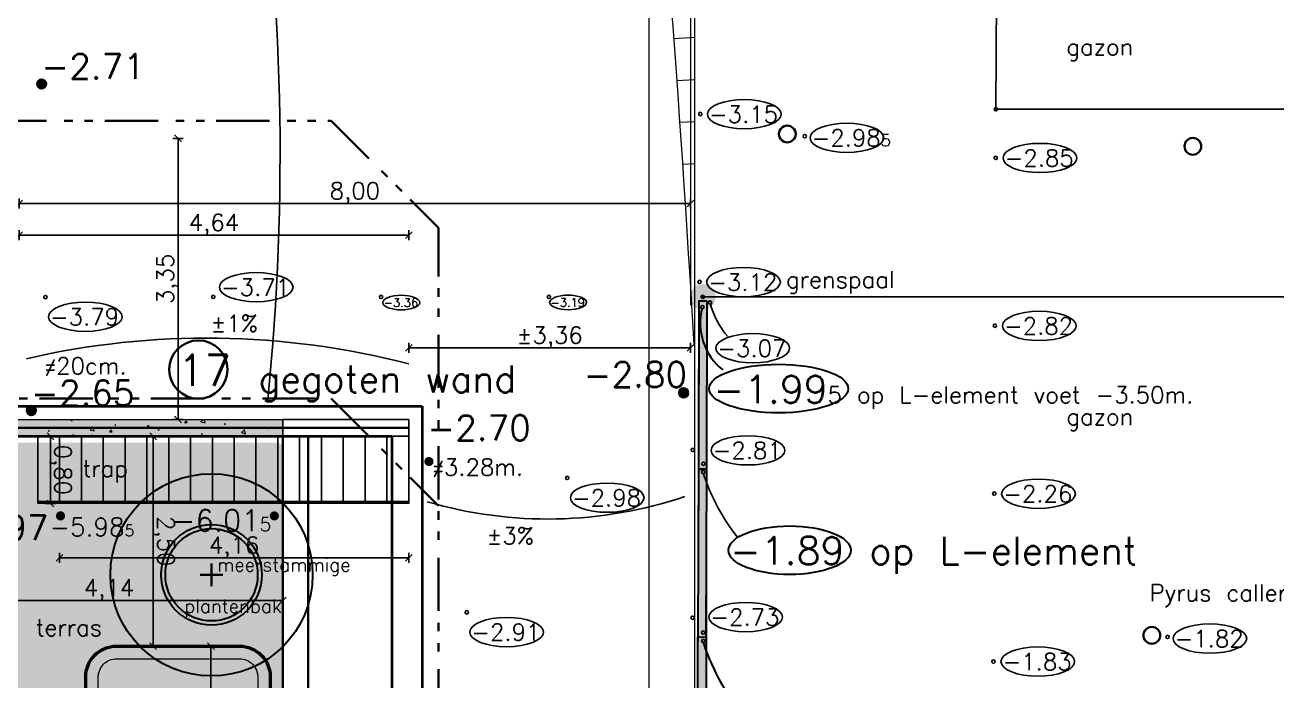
# Model space of a CAD drawing. Header units: millimetres. Extents: x 361 to 21231, y 184 to 1849.
# Drawn here: x 2509.96 to 2524.88, y 511.5 to 519.32 of the extents above; entities that cross this region are included whole.
import ezdxf

# ---------------------------------------------------------------- set-up
doc = ezdxf.new("R2010")
doc.units = ezdxf.units.MM
doc.header["$LTSCALE"] = 0.2
for name, pattern in [('[LP] Type-7', [9.521927, 3.169996, -1.059993, 3.175, -1.058469, 0.352704, -0.705764]), ('[LP] Type-8', [6.346927, 3.169996, -1.059993, 0.352704, -0.705764, 0.352704, -0.705764]), ('HIDDEN2', [4.7625, 3.175, -1.5875])]:
    doc.linetypes.add(name, pattern=pattern)
for name, color, linetype, lineweight in [('... architectuur', 7, 'Continuous', 5), ('... architectuur - ALGEMEEN', 7, 'Continuous', 5), ('... interieur - ALGEMEEN', 7, 'Continuous', 5), ('balustrade', 234, 'Continuous', 35), ('bijgebouw', 7, 'Continuous', 35), ('bomen', 7, 'Continuous', 35), ('boomkruinen', 7, 'Continuous', 30), ('helling', 96, 'Continuous', 25), ('huis', 7, 'Continuous', 40), ('L-elementen', 7, 'Continuous', 30), ('L-elementen 2', 150, 'Continuous', 30), ('L-elementen 3', 92, 'Continuous', 30), ('L-elementen 4', 10, 'Continuous', 30), ('maten', 1, 'Continuous', 18), ('nieuwe hoogtepunten', 154, 'Continuous', 35), ('nummers', 10, 'Continuous', 35), ('profiel', 7, 'Continuous', 30), ('talud', 160, 'Continuous', 18), ('titel', 7, 'Continuous', 5)]:
    doc.layers.add(name, color=color, linetype=linetype, lineweight=lineweight)
doc.layers.add('... riolering - FWA', color=7, linetype='[LP] Type-7', lineweight=35, true_color=0xb58900)
doc.layers.add('... riolering - RWA', color=7, linetype='[LP] Type-8', lineweight=35, true_color=0x0080d1)
for name, color, linetype in [('3 de opmeting', 7, 'Continuous'), ('bestaande hoogtepunten', 7, 'Continuous'), ('bestaande hoogtepunten  30-6-2020', 200, 'Continuous'), ('grenspaal', 220, 'Continuous'), ('muziekbox', 54, 'Continuous'), ('ontwerp', 7, 'Continuous'), ('terreingrens', 134, 'HIDDEN2')]:
    doc.layers.add(name, color=color, linetype=linetype)
doc.styles.get("Standard").update_dxf_attribs({"font": 'txt.shx', "height": 0.2})
doc.dimstyles.new('maat aanduiding voor tuin', dxfattribs={"dimscale": 0.2, "dimtxt": 0.2, "dimasz": 0.4, "dimexe": 0.3, "dimexo": 0.3, "dimgap": 0.02, "dimtad": 1, "dimzin": 1, "dimtxsty": 'Standard', "dimblk": 'OBLIQUE', "dimcen": 0.2, "dimadec": 0, "dimazin": 3, "dimtfac": 1, "dimtix": 1, "dimtmove": 0, "dimatfit": 3, "dimldrblk": 'OBLIQUE', "dimfxl": 0.3, "dimfxlon": 1, "dimarcsym": 1})

# ---------------------------------------------------------------- blocks, each defined once
blk = doc.blocks.new('_Oblique')
at = {"color": 0, "linetype": 'ByBlock', "lineweight": -2}
blk.add_line((-0.5, -0.5), (0.5, 0.5), dxfattribs=at)
blk = doc.blocks.new('*D1814')
at = {"layer": 'Defpoints', "color": 0, "ltscale": 0.2, "transparency": 16777216}
for p in [(2514.53, 516.817), (2509.89, 514.619), (2514.53, 514.619)]:
    blk.add_point(p, dxfattribs=at)
at = {"layer": 'talud', "color": 0, "lineweight": -2, "ltscale": 0.2, "transparency": 16777216}
for p, q in [((2509.889, 516.756), (2509.889, 516.876)), ((2509.889, 516.816), (2514.53, 516.817)), ((2514.53, 516.757), (2514.53, 516.877))]:
    blk.add_line(p, q, dxfattribs=at)
at = {"layer": 'talud', "color": 0, "lineweight": -2, "ltscale": 0.2, "transparency": 16777216, "xscale": 0.08000000000000074, "yscale": 0.08000000000000074, "zscale": 0.08000000000000074}
for p, rotation in [((2509.889, 516.816), 180.0061414760521), ((2514.53, 516.817), 0.006141476052073934)]:
    blk.add_blockref('_Oblique', p, dxfattribs=dict(at, rotation=rotation))
at = {"layer": 'talud', "color": 0, "ltscale": 0.2, "transparency": 16777216, "insert": (2512.21, 516.937), "char_height": 0.2, "attachment_point": 5, "rotation": 0.0061}
blk.add_mtext('4,64', dxfattribs=at)
blk = doc.blocks.new('*D1815')
at = {"layer": 'Defpoints', "color": 0, "ltscale": 0.2, "transparency": 16777216}
for p in [(2510.37, 513.619), (2514.53, 513.639), (2514.53, 512.972)]:
    blk.add_point(p, dxfattribs=at)
at = {"layer": 'maten', "color": 0, "lineweight": -2, "ltscale": 0.2, "transparency": 16777216}
for p, q in [((2510.37, 513.031), (2510.37, 512.911)), ((2514.53, 513.032), (2514.53, 512.912)), ((2510.37, 512.971), (2514.53, 512.972))]:
    blk.add_line(p, q, dxfattribs=at)
at = {"layer": 'maten', "color": 0, "lineweight": -2, "ltscale": 0.2, "transparency": 16777216, "xscale": 0.08000000000000074, "yscale": 0.08000000000000074, "zscale": 0.08000000000000074}
for p, rotation in [((2510.37, 512.971), 180.0061414760521), ((2514.53, 512.972), 0.006141476052073934)]:
    blk.add_blockref('_Oblique', p, dxfattribs=dict(at, rotation=rotation))
at = {"layer": 'maten', "color": 0, "ltscale": 0.2, "transparency": 16777216, "insert": (2512.45, 513.092), "char_height": 0.2, "attachment_point": 5, "rotation": 0.0061}
blk.add_mtext('4,16', dxfattribs=at)
blk = doc.blocks.new('*D1695')
at = {"layer": 'Defpoints', "color": 0, "ltscale": 0.2, "transparency": 16777216}
for p in [(2512.381, 511.919), (2512.174, 509.719), (2512.381, 509.719)]:
    blk.add_point(p, dxfattribs=at)
at = {"layer": 'maten', "color": 0, "lineweight": -2, "ltscale": 0.2, "transparency": 16777216}
for p, q in [((2512.234, 511.919), (2512.114, 511.919)), ((2512.174, 511.919), (2512.174, 509.719)), ((2512.234, 509.719), (2512.114, 509.719))]:
    blk.add_line(p, q, dxfattribs=at)
at = {"layer": 'maten', "color": 0, "lineweight": -2, "ltscale": 0.2, "transparency": 16777216, "xscale": 0.08000000000000074, "yscale": 0.08000000000000074, "zscale": 0.08000000000000074}
for p, rotation in [((2512.174, 511.919), 90.00614147605208), ((2512.174, 509.719), 270.0061414760521)]:
    blk.add_blockref('_Oblique', p, dxfattribs=dict(at, rotation=rotation))
at = {"layer": 'maten', "color": 0, "ltscale": 0.2, "transparency": 16777216, "insert": (2512.295, 510.819), "char_height": 0.2, "attachment_point": 5, "rotation": 270.0061}
blk.add_mtext('2,20', dxfattribs=at)
blk = doc.blocks.new('*D1816')
at = {"layer": 'Defpoints', "color": 0, "ltscale": 0.2, "transparency": 16777216}
for p in [(2513.03, 514.419), (2510.26, 513.619), (2513.03, 513.619)]:
    blk.add_point(p, dxfattribs=at)
at = {"layer": 'maten', "color": 0, "lineweight": -2, "ltscale": 0.2, "transparency": 16777216}
for p, q in [((2510.32, 514.419), (2510.2, 514.419)), ((2510.26, 514.419), (2510.26, 513.619)), ((2510.32, 513.619), (2510.2, 513.619))]:
    blk.add_line(p, q, dxfattribs=at)
at = {"layer": 'maten', "color": 0, "lineweight": -2, "ltscale": 0.2, "transparency": 16777216, "xscale": 0.08000000000000074, "yscale": 0.08000000000000074, "zscale": 0.08000000000000074}
for p, rotation in [((2510.26, 514.419), 90.00614147605208), ((2510.26, 513.619), 270.0061414760521)]:
    blk.add_blockref('_Oblique', p, dxfattribs=dict(at, rotation=rotation))
at = {"layer": 'maten', "color": 0, "ltscale": 0.2, "transparency": 16777216, "insert": (2510.38, 514.019), "char_height": 0.2, "attachment_point": 5, "rotation": 270.0061}
blk.add_mtext('0,80', dxfattribs=at)
blk = doc.blocks.new('*D1696')
at = {"layer": 'Defpoints', "color": 0, "ltscale": 0.2, "transparency": 16777216}
for p in [(2512.754, 514.419), (2511.486, 511.919), (2512.754, 511.919)]:
    blk.add_point(p, dxfattribs=at)
at = {"layer": 'maten', "color": 0, "lineweight": -2, "ltscale": 0.2, "transparency": 16777216}
for p, q in [((2511.546, 514.419), (2511.426, 514.419)), ((2511.486, 514.419), (2511.486, 511.919)), ((2511.546, 511.919), (2511.426, 511.919))]:
    blk.add_line(p, q, dxfattribs=at)
at = {"layer": 'maten', "color": 0, "lineweight": -2, "ltscale": 0.2, "transparency": 16777216, "xscale": 0.08000000000000074, "yscale": 0.08000000000000074, "zscale": 0.08000000000000074}
for p, rotation in [((2511.486, 514.419), 90.00614147605208), ((2511.486, 511.919), 270.0061414760521)]:
    blk.add_blockref('_Oblique', p, dxfattribs=dict(at, rotation=rotation))
at = {"layer": 'maten', "color": 0, "ltscale": 0.2, "transparency": 16777216, "insert": (2511.607, 513.169), "char_height": 0.2, "attachment_point": 5, "rotation": 270.0061}
blk.add_mtext('2,50', dxfattribs=at)
blk = doc.blocks.new('*D1817')
at = {"layer": 'Defpoints', "color": 0, "ltscale": 0.2, "transparency": 16777216}
for p in [(2513.03, 512.464), (2508.89, 512.029), (2513.031, 512.029)]:
    blk.add_point(p, dxfattribs=at)
at = {"layer": 'maten', "color": 0, "lineweight": -2, "ltscale": 0.2, "transparency": 16777216}
for p, q in [((2508.89, 512.404), (2508.89, 512.524)), ((2508.89, 512.464), (2513.03, 512.464)), ((2513.03, 512.404), (2513.03, 512.524))]:
    blk.add_line(p, q, dxfattribs=at)
at = {"layer": 'maten', "color": 0, "lineweight": -2, "ltscale": 0.2, "transparency": 16777216, "xscale": 0.08000000000000074, "yscale": 0.08000000000000074, "zscale": 0.08000000000000074}
for p, rotation in [((2508.89, 512.464), 180.0061414760521), ((2513.03, 512.464), 0.006141476052073934)]:
    blk.add_blockref('_Oblique', p, dxfattribs=dict(at, rotation=rotation))
at = {"layer": 'maten', "color": 0, "ltscale": 0.2, "transparency": 16777216, "insert": (2510.96, 512.585), "char_height": 0.2, "attachment_point": 5, "rotation": 0.0061}
blk.add_mtext('4,14', dxfattribs=at)
blk = doc.blocks.new('*D1879')
at = {"layer": 'Defpoints', "color": 0, "ltscale": 0.2, "transparency": 16777216}
for p in [(2509.889, 517.749), (2517.889, 517.749), (2517.889, 517.193)]:
    blk.add_point(p, dxfattribs=at)
at = {"layer": 'maten', "color": 0, "lineweight": -2, "ltscale": 0.2, "transparency": 16777216}
for p, q in [((2509.889, 517.253), (2509.889, 517.133)), ((2509.889, 517.193), (2517.889, 517.193)), ((2517.889, 517.253), (2517.889, 517.133))]:
    blk.add_line(p, q, dxfattribs=at)
at = {"layer": 'maten', "color": 0, "lineweight": -2, "ltscale": 0.2, "transparency": 16777216, "xscale": 0.08000000000000074, "yscale": 0.08000000000000074, "zscale": 0.08000000000000074, "rotation": 180}
blk.add_blockref('_Oblique', (2509.889, 517.193), dxfattribs=at)
at = {"layer": 'maten', "color": 0, "lineweight": -2, "ltscale": 0.2, "transparency": 16777216, "xscale": 0.08000000000000074, "yscale": 0.08000000000000074, "zscale": 0.08000000000000074}
blk.add_blockref('_Oblique', (2517.889, 517.193), dxfattribs=at)
at = {"layer": 'maten', "color": 0, "ltscale": 0.2, "transparency": 16777216, "insert": (2513.889, 517.314), "char_height": 0.2, "attachment_point": 5}
blk.add_mtext('8,00', dxfattribs=at)
blk = doc.blocks.new('*D1880')
at = {"layer": 'Defpoints', "color": 0, "ltscale": 0.2, "transparency": 16777216}
for p in [(2517.889, 517.193), (2517.889, 515.473), (2514.53, 514.419)]:
    blk.add_point(p, dxfattribs=at)
at = {"layer": 'maten', "color": 0, "lineweight": -2, "ltscale": 0.2, "transparency": 16777216}
for p, q in [((2514.53, 515.413), (2514.53, 515.533)), ((2514.53, 515.473), (2517.889, 515.473)), ((2517.889, 515.533), (2517.889, 515.413))]:
    blk.add_line(p, q, dxfattribs=at)
at = {"layer": 'maten', "color": 0, "lineweight": -2, "ltscale": 0.2, "transparency": 16777216, "xscale": 0.08000000000000074, "yscale": 0.08000000000000074, "zscale": 0.08000000000000074, "rotation": 180}
blk.add_blockref('_Oblique', (2514.53, 515.473), dxfattribs=at)
at = {"layer": 'maten', "color": 0, "lineweight": -2, "ltscale": 0.2, "transparency": 16777216, "xscale": 0.08000000000000074, "yscale": 0.08000000000000074, "zscale": 0.08000000000000074}
blk.add_blockref('_Oblique', (2517.889, 515.473), dxfattribs=at)
at = {"layer": 'maten', "color": 0, "ltscale": 0.2, "transparency": 16777216, "insert": (2516.21, 515.594), "char_height": 0.2, "attachment_point": 5}
blk.add_mtext('%%P3,36', dxfattribs=at)
blk = doc.blocks.new('*D1881')
at = {"layer": 'Defpoints', "color": 0, "ltscale": 0.2, "transparency": 16777216}
for p in [(2508.849, 517.969), (2511.781, 517.969), (2509.89, 514.619)]:
    blk.add_point(p, dxfattribs=at)
at = {"layer": 'maten', "color": 0, "lineweight": -2, "ltscale": 0.2, "transparency": 16777216}
for p, q in [((2511.721, 517.969), (2511.841, 517.969)), ((2511.781, 514.619), (2511.781, 517.969)), ((2511.721, 514.619), (2511.841, 514.619))]:
    blk.add_line(p, q, dxfattribs=at)
at = {"layer": 'maten', "color": 0, "lineweight": -2, "ltscale": 0.2, "transparency": 16777216, "xscale": 0.08000000000000074, "yscale": 0.08000000000000074, "zscale": 0.08000000000000074}
for p, rotation in [((2511.781, 517.969), 90), ((2511.781, 514.619), 270)]:
    blk.add_blockref('_Oblique', p, dxfattribs=dict(at, rotation=rotation))
at = {"layer": 'maten', "color": 0, "ltscale": 0.2, "transparency": 16777216, "insert": (2511.66, 516.294), "char_height": 0.2, "attachment_point": 5, "rotation": 90}
blk.add_mtext('3,35', dxfattribs=at)
blk = doc.blocks.new('*D1744')
at = {"layer": 'Defpoints', "color": 0, "ltscale": 0.2, "transparency": 16777216}
for p in [(2517.937, 538.196), (2490.959, 525.022), (2490.959, 525.022), (2491.482, 524.369), (2490.959, 517.967)]:
    blk.add_point(p, dxfattribs=at)
at = {"layer": 'L-elementen', "color": 0, "lineweight": -2, "ltscale": 0.2, "transparency": 16777216}
blk.add_arc((2490.959, 525.022), 0.837, 270.0061, 26.0274, dxfattribs=at)
at = {"layer": 'L-elementen', "color": 0, "lineweight": -2, "ltscale": 0.2, "transparency": 16777216, "xscale": 0.08000000000000074, "yscale": 0.08000000000000074, "zscale": 0.08000000000000074}
for p, rotation in [((2491.711, 525.389), 116.0273961556146), ((2490.959, 524.185), 180.0061414760434)]:
    blk.add_blockref('_Oblique', p, dxfattribs=dict(at, rotation=rotation))
at = {"layer": 'L-elementen', "color": 0, "ltscale": 0.2, "transparency": 16777216, "insert": (2491.58, 524.634), "char_height": 0.2, "attachment_point": 5, "rotation": 58.0168}
blk.add_mtext('116°', dxfattribs=at)
blk = doc.blocks.new('Groep-83')
at = {"layer": '... architectuur - ALGEMEEN', "color": 47, "linetype": 'Continuous', "lineweight": 50, "true_color": 0x80712a, "flags": 128}
blk.add_lwpolyline([(82, 4315.3, -0.414214), (118.7, 4352), (265.3, 4352, -0.414214), (302, 4315.3), (302, 4168.7, -0.414214), (265.3, 4132), (118.7, 4132, -0.414214), (82, 4168.7)], format="xyb", close=True, dxfattribs=at)
at = {"layer": '... architectuur - ALGEMEEN', "color": 7, "linetype": 'Continuous', "lineweight": 9, "flags": 128}
blk.add_lwpolyline([(97, 4315.3, -0.414214), (118.7, 4337), (265.3, 4337, -0.414214), (287, 4315.3), (287, 4168.7, -0.414214), (265.3, 4147), (118.7, 4147, -0.414214), (97, 4168.7)], format="xyb", close=True, dxfattribs=at)

msp = doc.modelspace()

# ---------------------------------------------------------------- hatches: boundary and pattern name
at = {"layer": '... architectuur', "linetype": 'Continuous', "lineweight": 0, "true_color": 0xe6e6e6}
msp.add_hatch(color=254, dxfattribs=at).paths.add_polyline_path([(2508.85, 514.619), (2513.03, 514.619), (2513.03, 514.419), (2508.85, 514.419)])
at = {"layer": '... architectuur', "linetype": 'Continuous', "lineweight": 9, "true_color": 0x4c4c4c}
h = msp.add_hatch(dxfattribs=at)
h.set_pattern_fill('[LA] BETON STEENSLAG', color=59, scale=0.01, angle=0.0061, style=0, pattern_type=2)
h.set_pattern_definition([(7.0061, (2504.89354, 477.20813), (0.1757846, 0.414246), [0.027, -0.423]), (67.0061, (2504.89354, 477.20813), (0.44664, 0.054889), [0.027, -0.423]), (127.0061, (2504.92034, 477.21143), (-0.44664, -0.054889), [0.027, -0.423]), (345.0061, (2505.09357, 477.00815), (0.3535155, 0.3535913), [0.05, -0.45]), (45.0061, (2505.09357, 477.00815), (0.482977, -0.1293578), [0.05, -0.45]), (105.0061, (2505.14186, 476.9952), (-0.482977, 0.1293578), [0.05, -0.45]), (24.00614, (2506.14346, 477.95827), (0.0313266, 0.29836), [0.009, -0.291]), (84.00614, (2506.14346, 477.95827), (0.2740506, 0.1220504), [0.009, -0.291]), (144.00614, (2506.15169, 477.96193), (-0.2740506, -0.1220504), [0.009, -0.291])])
h.paths.add_polyline_path([(2508.85, 514.619), (2513.03, 514.619), (2513.03, 514.419), (2508.85, 514.419)])
at = {"layer": '... architectuur - ALGEMEEN', "linetype": 'Continuous', "lineweight": 5, "transparency": 33554508}
h = msp.add_hatch(color=7, dxfattribs=at)
h.set_gradient(color1=(255, 255, 214), color2=(255, 255, 163))
h.paths.add_polyline_path([(2513.03, 514.329), (2513.032, 502.489), (2512.989, 502.489), (2512.989, 502.479), (2504.818, 502.493), (2504.817, 505.514), (2508.902, 505.499), (2508.89, 514.344), (2512.987, 514.344), (2512.987, 514.329)])
at = {"layer": 'grenspaal', "ltscale": 0.2}
h = msp.add_hatch(color=256, dxfattribs=at)
h.dxf.hatch_style = 1
edge = h.paths.add_edge_path()
edge.add_arc((2518.033, 516.079), 0.154, 0.0061, 360.0061)
h = msp.add_hatch(color=256, dxfattribs=at)
h.dxf.hatch_style = 1
edge = h.paths.add_edge_path()
edge.add_arc((2518.033, 516.079), 0.02, 0.0061, 360.0061)
at = {"layer": 'L-elementen 2', "ltscale": 0.2}
h = msp.add_hatch(color=256, dxfattribs=at)
h.dxf.hatch_style = 1
h.paths.add_polyline_path([(2518.088, 516.028), (2517.988, 516.028), (2517.981, 514.029), (2518.081, 514.029)])
edge = h.paths.add_edge_path()
edge.add_line((2517.993, 484.979), (2518.088, 516.028))
at = {"layer": 'L-elementen 3', "ltscale": 0.2}
h = msp.add_hatch(color=256, dxfattribs=at)
h.dxf.hatch_style = 1
h.paths.add_polyline_path([(2518.081, 514.029), (2517.981, 514.029), (2517.975, 512.029), (2518.075, 512.028)])
at = {"layer": 'L-elementen 4', "ltscale": 0.2}
h = msp.add_hatch(color=256, dxfattribs=at)
h.dxf.hatch_style = 1
h.paths.add_polyline_path([(2517.975, 512.029), (2518.075, 512.028), (2518.069, 510.018), (2517.969, 510.019)])
at = {"layer": 'nieuwe hoogtepunten', "ltscale": 0.2}
h = msp.add_hatch(color=256, dxfattribs=at)
h.dxf.hatch_style = 1
edge = h.paths.add_edge_path()
edge.add_arc((2510.156, 518.617), 0.055, 0, 360)
h = msp.add_hatch(color=256, dxfattribs=at)
h.dxf.hatch_style = 1
edge = h.paths.add_edge_path()
edge.add_arc((2517.806, 514.937), 0.055, 0, 360)
h = msp.add_hatch(color=256, dxfattribs=at)
h.dxf.hatch_style = 1
edge = h.paths.add_edge_path()
edge.add_arc((2510.033, 514.726), 0.055, 0, 360)
h = msp.add_hatch(color=256, dxfattribs=at)
h.dxf.hatch_style = 1
edge = h.paths.add_edge_path()
edge.add_arc((2514.771, 514.119), 0.055, 0, 360)
h = msp.add_hatch(color=256, dxfattribs=at)
h.dxf.hatch_style = 1
edge = h.paths.add_edge_path()
edge.add_arc((2510.381, 513.471), 0.055, 0.0061, 360.0061)
h = msp.add_hatch(color=256, dxfattribs=at)
h.dxf.hatch_style = 1
edge = h.paths.add_edge_path()
edge.add_arc((2512.929, 513.471), 0.055, 0.0061, 360.0061)

# ---------------------------------------------------------------- linework, layer by layer
at = {"layer": '... architectuur', "flags": 128}
msp.add_lwpolyline([(2508.85, 514.619), (2513.03, 514.619), (2513.03, 514.419), (2508.85, 514.419)], close=True, dxfattribs=at)
at = {"layer": '... architectuur - ALGEMEEN', "color": 7, "linetype": 'Continuous', "lineweight": 9, "transparency": 33554534}
msp.add_line((2517.387, 537.409), (2517.393, 485.899), dxfattribs=at)
at = {"layer": '... interieur - ALGEMEEN', "color": 31, "linetype": 'Continuous', "lineweight": 9, "true_color": 0xfecc66}
msp.add_line((2517.943, 485.1), (2517.94, 516.1), dxfattribs=at)
at = {"layer": '... riolering - RWA', "transparency": 33554687}
for p, q in [((2508.252, 518.179), (2513.607, 518.179)), ((2513.607, 518.179), (2514.883, 516.903)), ((2514.883, 500.384), (2514.883, 516.903)), ((2508.802, 514.868), (2513.607, 514.868)), ((2513.607, 514.868), (2514.883, 513.592))]:
    msp.add_line(p, q, dxfattribs=at)
at = {"layer": '3 de opmeting', "ltscale": 0.2}
for p, q in [((2521.526, 518.316), (2521.618, 539.735)), ((2521.526, 518.316), (2528.993, 518.317)), ((2517.893, 484.98), (2517.988, 516.029)), ((2517.988, 516.029), (2518.088, 516.028)), ((2517.993, 484.979), (2518.088, 516.028)), ((2518.033, 516.079), (2525.861, 516.08)), ((2517.981, 514.029), (2518.081, 514.028)), ((2517.975, 512.029), (2518.075, 512.028))]:
    msp.add_line(p, q, dxfattribs=at)
msp.add_circle((2521.526, 518.316), 0.02, dxfattribs=at)
at = {"layer": 'balustrade', "ltscale": 0.2}
for p, q in [((2514.53, 514.519), (2508.85, 514.519)), ((2514.53, 513.639), (2510.11, 513.639))]:
    msp.add_line(p, q, dxfattribs=at)
at = {"layer": 'bestaande hoogtepunten', "ltscale": 0.2}
for centre in [(2510.201, 516.078), (2512.201, 516.079), (2514.201, 516.079), (2516.201, 516.079), (2516.419, 513.923), (2515.221, 512.322)]:
    msp.add_circle(centre, 0.02, dxfattribs=at)
at = {"layer": 'bestaande hoogtepunten'}
for centre, major_axis in [((2512.713, 516.196), (-0.439, 0)), ((2510.677, 515.843), (-0.439, 0)), ((2514.441, 516.013), (-0.22, 0)), ((2516.429, 516.014), (-0.22, 0)), ((2516.895, 513.688), (-0.439, 0)), ((2515.697, 512.087), (-0.439, 0))]:
    msp.add_ellipse(centre, major_axis=major_axis, ratio=0.39726, dxfattribs=at)
at = {"layer": 'bestaande hoogtepunten  30-6-2020', "ltscale": 0.2}
for centre in [(2518.004, 518.259), (2519.248, 517.995), (2521.524, 517.736), (2517.995, 516.259), (2518.121, 516.013), (2518.03, 515.959), (2521.515, 515.736), (2517.915, 514.257), (2518.042, 514.092), (2518.04, 513.992), (2521.507, 513.736), (2517.912, 512.258), (2518.039, 511.981), (2518.04, 512.081), (2523.572, 512.029), (2521.498, 511.736)]:
    msp.add_circle(centre, 0.02, dxfattribs=at)
for centre, radius, start, end in [((2519.079, 516.253), 0.988, 194.453, 221.1732), ((2520.367, 514.734), 2.447, 197.86, 218.4183)]:
    msp.add_arc(centre, radius, start, end, dxfattribs=at)
at = {"layer": 'bestaande hoogtepunten  30-6-2020', "color": 1, "lineweight": 30, "ltscale": 0.2}
msp.add_arc((2520.703, 512.85), 2.808, 198.2005, 212.3493, dxfattribs=at)
at = {"layer": 'bestaande hoogtepunten  30-6-2020'}
for centre in [(2518.528, 518.257), (2519.751, 517.975), (2522.051, 517.735), (2518.519, 516.257), (2522.043, 515.735), (2518.629, 515.469), (2518.572, 514.252), (2522.034, 513.735), (2518.545, 512.266), (2524.076, 512.009), (2522.026, 511.735)]:
    msp.add_ellipse(centre, major_axis=(-0.439, 0), ratio=0.39726, dxfattribs=at)
at = {"layer": 'bijgebouw', "ltscale": 0.2}
for p, q in [((2513.03, 514.419), (2513.032, 502.399)), ((2513.33, 514.419), (2513.332, 502.399)), ((2514.33, 514.419), (2514.332, 502.399))]:
    msp.add_line(p, q, dxfattribs=at)
at = {"layer": 'bomen', "ltscale": 0.2}
for p, q in [((2512.18, 512.635), (2512.18, 512.903)), ((2512.315, 512.769), (2512.046, 512.769))]:
    msp.add_line(p, q, dxfattribs=at)
for centre in [(2519.041, 518.021), (2523.874, 517.874), (2523.384, 512.048)]:
    msp.add_circle(centre, 0.1, dxfattribs=at)
at = {"layer": 'boomkruinen', "ltscale": 0.2}
msp.add_circle((2512.18, 512.769), 1.205, dxfattribs=at)
at = {"layer": 'grenspaal', "ltscale": 0.2}
msp.add_circle((2518.033, 516.079), 0.02, dxfattribs=at)
at = {"layer": 'helling', "ltscale": 0.2}
for centre, radius, start, end in [((2483.558, 517.791), 29.439, 354.2698, 22.2735), ((2512.126, 506.02), 9.569, 75.4489, 102.993), ((2516.187, 518.544), 5.11, 253.6758, 288.6365)]:
    msp.add_arc(centre, radius, start, end, dxfattribs=at)
at = {"layer": 'huis', "ltscale": 0.2}
for p, q in [((2508.85, 514.779), (2514.69, 514.779)), ((2514.69, 514.779), (2514.692, 502.11)), ((2508.85, 514.419), (2514.33, 514.419)), ((2514.33, 514.419), (2514.332, 502.47))]:
    msp.add_line(p, q, dxfattribs=at)
at = {"layer": 'L-elementen', "ltscale": 0.2}
for points in [[(2518.088, 516.028), (2517.988, 516.028), (2517.981, 514.029), (2518.081, 514.029)], [(2518.081, 514.029), (2517.981, 514.029), (2517.975, 512.029), (2518.075, 512.028)], [(2517.975, 512.029), (2518.075, 512.028), (2518.069, 510.018), (2517.969, 510.019)]]:
    msp.add_lwpolyline(points, close=True, dxfattribs=at)
at = {"layer": 'L-elementen 2', "ltscale": 0.2}
msp.add_arc((2518.718, 515.768), 0.715, 165.1669, 231.3796, dxfattribs=at)
at = {"layer": 'L-elementen 2'}
msp.add_ellipse((2518.938, 514.988), major_axis=(-0.828, 0), ratio=0.349168, dxfattribs=at)
at = {"layer": 'L-elementen 3'}
msp.add_ellipse((2519.069, 513.062), major_axis=(-0.728, 0), ratio=0.39726, dxfattribs=at)
at = {"layer": 'maten', "ltscale": 0.2}
for p, q in [((2509.89, 514.419), (2513.03, 514.419)), ((2510.37, 513.619), (2510.37, 514.419)), ((2514.53, 513.619), (2510.11, 513.619))]:
    msp.add_line(p, q, dxfattribs=at)
at = {"layer": 'muziekbox', "color": 7, "linetype": 'Continuous', "lineweight": 9, "transparency": 33554687}
msp.add_line((2517.887, 538.21), (2517.889, 515.98), dxfattribs=at)
at = {"layer": 'nieuwe hoogtepunten', "ltscale": 0.2}
for centre in [(2510.156, 518.617), (2517.806, 514.937), (2510.033, 514.726)]:
    msp.add_circle(centre, 0.055, dxfattribs=at)
at = {"layer": 'nummers', "ltscale": 0.05}
msp.add_circle((2512.024, 515.215), 0.347, dxfattribs=at)
at = {"layer": 'ontwerp', "ltscale": 0.2}
for p, q in [((2508.85, 514.419), (2513.03, 514.419)), ((2510.11, 513.619), (2510.11, 514.419)), ((2510.11, 513.619), (2510.11, 514.419)), ((2510.37, 513.619), (2510.37, 514.419)), ((2510.37, 513.619), (2510.37, 514.419)), ((2510.63, 513.619), (2510.63, 514.419)), ((2510.89, 513.619), (2510.89, 514.419)), ((2511.15, 513.619), (2511.15, 514.419)), ((2511.15, 513.619), (2511.15, 514.419)), ((2511.15, 513.619), (2511.15, 514.419)), ((2511.41, 513.619), (2511.41, 514.419)), ((2511.67, 513.619), (2511.67, 514.419)), ((2511.93, 513.619), (2511.93, 514.419)), ((2512.19, 513.619), (2512.19, 514.419)), ((2513.03, 514.419), (2512.38, 514.419)), ((2512.45, 513.619), (2512.45, 514.419)), ((2512.71, 513.619), (2512.71, 514.419)), ((2512.97, 513.619), (2512.97, 514.419)), ((2513.23, 513.619), (2513.23, 514.419)), ((2513.49, 513.619), (2513.49, 514.419)), ((2513.75, 513.619), (2513.75, 514.419)), ((2514.01, 513.619), (2514.01, 514.419)), ((2514.27, 513.619), (2514.27, 514.419)), ((2514.33, 514.419), (2514.33, 513.819)), ((2514.53, 514.419), (2514.53, 513.619))]:
    msp.add_line(p, q, dxfattribs=at)
msp.add_lwpolyline([(2513.03, 514.619), (2514.53, 514.619), (2514.53, 514.419), (2513.03, 514.419)], close=True, dxfattribs=at)
at = {"layer": 'profiel', "ltscale": 0.2}
for radius in [0.6, 0.55]:
    msp.add_circle((2512.18, 512.769), radius, dxfattribs=at)
at = {"layer": 'talud', "ltscale": 0.2}
for p, q in [((2517.688, 519.158), (2517.939, 519.174)), ((2517.724, 518.659), (2517.939, 518.672)), ((2517.759, 518.16), (2517.939, 518.171)), ((2517.793, 517.661), (2517.939, 517.67))]:
    msp.add_line(p, q, dxfattribs=at)
msp.add_spline([(2513.358, 535.96), (2515.08, 532.297), (2517.929, 515.513)], degree=3, dxfattribs=at)
at = {"layer": 'terreingrens', "color": 7, "linetype": 'Continuous', "lineweight": 9}
msp.add_line((2517.94, 516.1), (2517.937, 538.33), dxfattribs=at)

# ---------------------------------------------------------------- block references
at = {"layer": '... riolering - FWA', "color": 7, "transparency": 33554559, "xscale": 0.01, "yscale": 0.01, "zscale": 0.01}
msp.add_blockref('Groep-83', (2509.861, 468.399), dxfattribs=at)

# ---------------------------------------------------------------- texts
at = {"layer": '3 de opmeting', "ltscale": 0.2, "char_height": 0.2, "attachment_point": 1, "rotation": 0.0061}
for insert in [(2522.367, 519.159), (2522.367, 514.753)]:
    msp.add_mtext_dynamic_manual_height_columns('gazon', width=0.35072, gutter_width=1, heights=[0], dxfattribs=dict(at, insert=insert))
at = {"layer": 'bestaande hoogtepunten', "attachment_point": 1, "rotation": 0.0061}
for s, insert, char_height, width in [('-3.71', (2512.293, 516.294), 0.2, 0.69801), ('-3.36', (2514.231, 516.062), 0.1, 0.349), ('-3.19', (2516.219, 516.063), 0.1, 0.349), ('-3.79', (2510.256, 515.942), 0.2, 0.69801), ('-2.98', (2516.475, 513.786), 0.2, 0.69801), ('-2.91', (2515.276, 512.185), 0.2, 0.69801)]:
    msp.add_mtext(s, dxfattribs=dict(at, insert=insert, char_height=char_height, width=width))
at = {"layer": 'bestaande hoogtepunten  30-6-2020', "char_height": 0.2, "width": 0.69801, "attachment_point": 1, "rotation": 0.0061}
for s, insert in [('-3.15', (2518.108, 518.355)), ('-2.98{\\H0.7105x;5}', (2519.331, 518.074)), ('-2.85', (2521.631, 517.834)), ('-3.12', (2518.099, 516.355)), ('-2.82', (2521.623, 515.834)), ('-3.07', (2518.208, 515.567)), ('-2.81', (2518.152, 514.351)), ('-2.26', (2521.614, 513.834)), ('-2.73', (2518.125, 512.365)), ('-1.82', (2523.656, 512.108)), ('-1.83', (2521.606, 511.834))]:
    msp.add_mtext(s, dxfattribs=dict(at, insert=insert))
at = {"layer": 'grenspaal', "ltscale": 0.2, "insert": (2519.026, 516.386), "char_height": 0.2, "attachment_point": 1, "rotation": 0.0061}
msp.add_mtext_dynamic_manual_height_columns('grenspaal', width=0.08237, gutter_width=1, heights=[0], dxfattribs=at)
at = {"layer": 'helling', "ltscale": 0.2, "char_height": 0.2, "attachment_point": 1}
for s, insert in [('%%P1%', (2512.169, 515.865)), ('%%P3%', (2515.458, 513.334))]:
    msp.add_mtext_dynamic_manual_height_columns(s, width=1.20236, gutter_width=1, heights=[0], dxfattribs=dict(at, insert=insert))
at = {"layer": 'L-elementen 2', "insert": (2518.159, 515.144), "char_height": 0.23547, "width": 7.31655, "attachment_point": 1, "rotation": 0.0061}
msp.add_mtext('{\\H1.4076x;-1.99\\H0.60341x;5 op L-element voet -3.50m.}', dxfattribs=at)
at = {"layer": 'L-elementen 3', "insert": (2518.358, 513.222), "char_height": 0.23547, "width": 9.18056, "attachment_point": 1, "rotation": 0.0061}
msp.add_mtext('{\\H1.4076x;-1.89 op L-element }', dxfattribs=at)
at = {"layer": 'L-elementen 4', "ltscale": 0.2, "insert": (2512.739, 515.261), "char_height": 0.32, "attachment_point": 1, "rotation": 0.0061}
msp.add_mtext_dynamic_manual_height_columns('gegoten wand', width=4.04317, gutter_width=1.6, heights=[0], dxfattribs=at)
at = {"layer": 'nieuwe hoogtepunten', "ltscale": 0.2, "attachment_point": 1, "rotation": 0.0061}
for s, width, gutter_width, insert, char_height in [('-2.71', 3.39192, 1.5, (2510.151, 518.976), 0.3), ('-2.80', 3.39192, 1.5, (2516.613, 515.305), 0.3), ('-2.65', 3.39192, 1.5, (2510.028, 515.085), 0.3), ('-2.70', 3.39192, 1.5, (2514.75, 514.669), 0.3), ('-5.97', 3.39192, 1.5, (2509.003, 513.481), 0.3), ('-6.01{\\H0.62745x;5}', 2.88313, 1.275, (2511.705, 513.545), 0.255), ('-5.98{\\H0.62745x;5}', 2.45066, 1.084, (2510.253, 513.446), 0.21675)]:
    msp.add_mtext_dynamic_manual_height_columns(s, width=width, gutter_width=gutter_width, heights=[0], dxfattribs=dict(at, insert=insert, char_height=char_height))
at = {"layer": 'nummers', "ltscale": 0.05, "insert": (2511.777, 515.391), "char_height": 0.3721, "attachment_point": 1, "rotation": 0.0061}
msp.add_mtext_dynamic_manual_height_columns('17', width=1.14354, gutter_width=1.43, heights=[0], dxfattribs=at)
at = {"layer": 'ontwerp', "ltscale": 0.2, "attachment_point": 1, "rotation": 0.0061}
for s, width, gutter_width, insert, char_height in [('trap', 1.21668, 1, (2510.644, 514.135), 0.2), ('meerstammige ', 0.49402, 0.8, (2512.246, 512.969), 0.16), ('plantenbak', 0.49402, 0.8, (2511.856, 512.476), 0.16), ('terras', 1.21668, 1, (2510.087, 512.24), 0.2)]:
    msp.add_mtext_dynamic_manual_height_columns(s, width=width, gutter_width=gutter_width, heights=[0], dxfattribs=dict(at, insert=insert, char_height=char_height))
at = {"layer": 'talud', "ltscale": 0.2, "char_height": 0.2, "attachment_point": 1, "rotation": 0.0061}
for s, width, insert in [('{\\fISOCPEUR|b0|i0|c0|p34;≠}20cm.', 1.26472, (2510.193, 515.359)), ('{\\fISOCPEUR|b0|i0|c0|p34;≠}3.28m.', 1.90935, (2514.814, 514.152))]:
    msp.add_mtext_dynamic_manual_height_columns(s, width=width, gutter_width=1, heights=[0], dxfattribs=dict(at, insert=insert))
at = {"layer": 'titel', "insert": (2523.358, 512.655), "char_height": 0.2, "width": 5.565, "attachment_point": 1, "rotation": 0.0061}
msp.add_mtext("Pyrus calleryana 'Chanticleer'", dxfattribs=at)

# ---------------------------------------------------------------- dimensions: what is measured, and where the dimension line sits
at = {"layer": 'L-elementen', "ltscale": 0.2}
dim = msp.add_angular_dim_2l(base=(2491.482, 524.369), line1=((2517.937, 538.196), (2490.959, 525.022)), line2=((2490.959, 525.022), (2490.959, 517.967)), dimstyle='maat aanduiding voor tuin', dxfattribs=at)
dim.commit()
dim.dimension.update_dxf_attribs({"geometry": '*D1744', "text_midpoint": (2491.58, 524.634)})
at = {"layer": 'maten', "ltscale": 0.2}
for base, p1, p2, angle, picture, middle in [((2511.781, 517.969), (2509.89, 514.619), (2508.849, 517.969), 90, '*D1881', (2511.66, 516.294)), ((2510.26, 513.619), (2513.03, 514.419), (2513.03, 513.619), 90.0061, '*D1816', (2510.38, 514.019)), ((2511.486, 511.919), (2512.754, 514.419), (2512.754, 511.919), 90.0061, '*D1696', (2511.607, 513.169)), ((2514.53, 512.972), (2510.37, 513.619), (2514.53, 513.639), 0.0061, '*D1815', (2512.45, 513.092)), ((2513.03, 512.464), (2508.89, 512.029), (2513.031, 512.029), 0.0061, '*D1817', (2510.96, 512.585)), ((2512.174, 509.719), (2512.381, 511.919), (2512.381, 509.719), 90.0061, '*D1695', (2512.295, 510.819))]:
    dim = msp.add_linear_dim(base=base, p1=p1, p2=p2, angle=angle, dimstyle='maat aanduiding voor tuin', dxfattribs=at)
    dim.commit()
    dim.dimension.update_dxf_attribs({"geometry": picture, "text_midpoint": middle})
dim = msp.add_linear_dim(base=(2517.889, 517.193), p1=(2509.889, 517.749), p2=(2517.889, 517.749), dimstyle='maat aanduiding voor tuin', dxfattribs=at)
dim.commit()
dim.dimension.update_dxf_attribs({"geometry": '*D1879', "text_midpoint": (2513.889, 517.314)})
dim = msp.add_linear_dim(base=(2517.889, 515.473), p1=(2514.53, 514.419), p2=(2517.889, 517.193), text='%%P<>', dimstyle='maat aanduiding voor tuin', dxfattribs=at)
dim.commit()
dim.dimension.update_dxf_attribs({"geometry": '*D1880', "text_midpoint": (2516.21, 515.594)})
at = {"layer": 'talud', "ltscale": 0.2}
dim = msp.add_linear_dim(base=(2514.53, 516.817), p1=(2509.89, 514.619), p2=(2514.53, 514.619), angle=0.0061, dimstyle='maat aanduiding voor tuin', dxfattribs=at)
dim.commit()
dim.dimension.update_dxf_attribs({"geometry": '*D1814', "text_midpoint": (2512.21, 516.937)})

doc.saveas('drawing.dxf')
